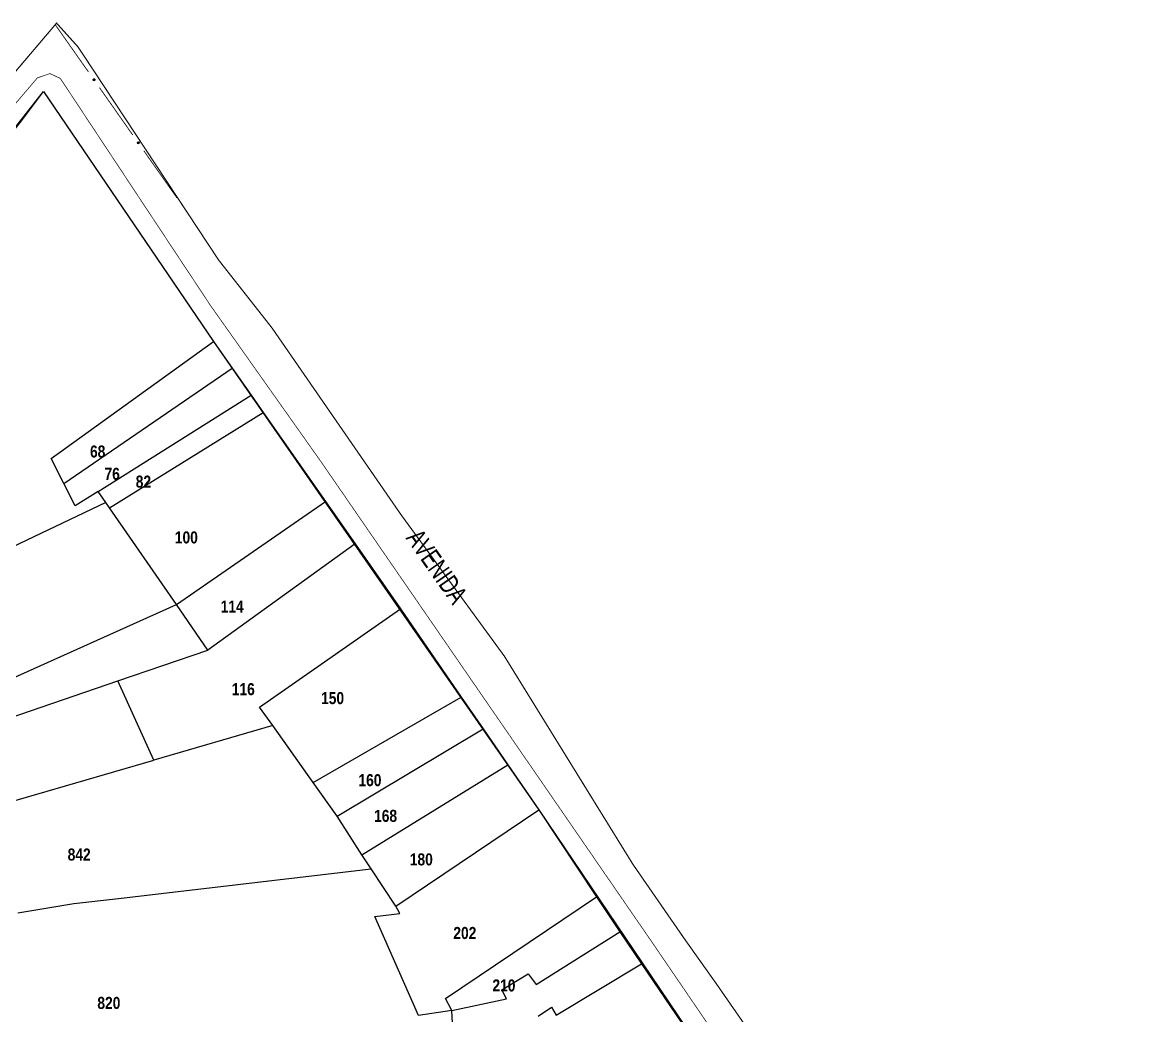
# Model space of a CAD drawing. Extents: x 200120 to 201962, y 4837541 to 4839252.
# Drawn here: x 200840.5 to 201071.2, y 4839045.8 to 4839252.3 of the extents above; entities that cross this region are included whole.
import ezdxf
from ezdxf.enums import TextEntityAlignment as Align

# ---------------------------------------------------------------- set-up
doc = ezdxf.new("R2010")
doc.units = 0
doc.header["$LTSCALE"] = 3
doc.header["$MEASUREMENT"] = 0
for name, color, linetype in [('CD-MALHA-LOTES', 40, 'CONTINUOUS'), ('LM-LIM-SETOR-FISCAL', 7, 'CONTINUOUS'), ('RU-QUADRAS', 210, 'CONTINUOUS'), ('SV-EIXO-RUA-PAV', 20, 'CONTINUOUS'), ('SV-RUA-PAVIM-S-GUIA-C-GUIA', 7, 'CONTINUOUS'), ('SV-TXT-RUA-PAV-S-GUIA-C-GUIA', 7, 'CONTINUOUS'), ('Th_NmrPort', 1, 'CONTINUOUS')]:
    doc.layers.add(name, color=color, linetype=linetype)
doc.styles.add('ARIAL', font='ARIAL.TTF')
doc.styles.get("Standard").update_dxf_attribs({"font": 'swisscbo.ttf'})
doc.linetypes.add('Limite', pattern='A,20,-3,[130,ltypeshp.shx,S=6.35,R=0,X=0,Y=0],-3,20', length=46)

msp = doc.modelspace()

# ---------------------------------------------------------------- linework, layer by layer
at = {"layer": 'CD-MALHA-LOTES'}
for p, q in [((200840.6, 4839232.08), (200844.92, 4839237.9)), ((200844.92, 4839237.9), (200880.28, 4839185.92)), ((200797.22, 4839177.09), (200840.6, 4839232.08)), ((200846.55, 4839161.62), (200880.28, 4839185.92)), ((200880.28, 4839185.92), (200884.11, 4839180.43)), ((200849.17, 4839156.46), (200884.11, 4839180.43)), ((200884.11, 4839180.43), (200888.04, 4839174.81)), ((200856.29, 4839154.8), (200888.04, 4839174.81)), ((200888.04, 4839174.81), (200890.57, 4839171.19)), ((200858.65, 4839151.39), (200890.57, 4839171.19)), ((200890.57, 4839171.19), (200903.51, 4839152.69)), ((200849.17, 4839156.46), (200846.55, 4839161.62)), ((200851.53, 4839151.8), (200849.17, 4839156.46)), ((200856.29, 4839154.8), (200851.53, 4839151.8)), ((200857.89, 4839152.49), (200856.29, 4839154.8)), ((200857.89, 4839152.49), (200810.94, 4839130.15)), ((200858.65, 4839151.39), (200857.89, 4839152.49)), ((200872.55, 4839131.3), (200858.65, 4839151.39)), ((200872.55, 4839131.3), (200903.51, 4839152.69)), ((200903.51, 4839152.69), (200909.64, 4839143.91)), ((200909.64, 4839143.91), (200879.08, 4839121.8)), ((200909.64, 4839143.91), (200919.1, 4839130.39)), ((200818.17, 4839106.9), (200872.55, 4839131.3)), ((200879.08, 4839121.8), (200872.55, 4839131.3)), ((200889.77, 4839109.92), (200919.1, 4839130.39)), ((200919.1, 4839130.39), (200931.69, 4839112.06)), ((200860.37, 4839115.39), (200879.08, 4839121.8)), ((200819.53, 4839101.4), (200860.37, 4839115.39)), ((200867.88, 4839098.95), (200860.37, 4839115.39)), ((200900.97, 4839094.28), (200931.69, 4839112.06)), ((200931.69, 4839112.06), (200936.24, 4839105.43)), ((200892.54, 4839106.12), (200889.77, 4839109.92)), ((200892.54, 4839106.12), (200867.88, 4839098.95)), ((200900.97, 4839094.28), (200892.54, 4839106.12)), ((200905.91, 4839087.32), (200936.24, 4839105.43)), ((200936.24, 4839105.43), (200941.37, 4839097.96)), ((200823.35, 4839085.99), (200867.88, 4839098.95)), ((200911.09, 4839079.26), (200941.37, 4839097.96)), ((200941.37, 4839097.96), (200947.79, 4839088.62)), ((200905.91, 4839087.32), (200900.97, 4839094.28)), ((200918.12, 4839068.6), (200947.79, 4839088.62)), ((200947.79, 4839088.62), (200959.8, 4839070.54)), ((200911.09, 4839079.26), (200905.91, 4839087.32)), ((200912.99, 4839076.32), (200911.09, 4839079.26)), ((200860.5, 4839070.2), (200912.99, 4839076.32)), ((200918.12, 4839068.6), (200912.99, 4839076.32)), ((200851.23, 4839069.12), (200860.5, 4839070.2)), ((200928.4, 4839049.39), (200959.8, 4839070.54)), ((200959.8, 4839070.54), (200964.62, 4839063.29)), ((200839.64, 4839067.24), (200851.23, 4839069.12)), ((200918.94, 4839067.09), (200918.12, 4839068.6)), ((200913.77, 4839066.46), (200918.94, 4839067.09)), ((200922.84, 4839045.88), (200913.77, 4839066.46)), ((200947.24, 4839052.33), (200964.62, 4839063.29)), ((200964.62, 4839063.29), (200969.14, 4839056.64)), ((200951.43, 4839045.91), (200969.14, 4839056.64)), ((200969.14, 4839056.64), (200983.76, 4839035.14)), ((200940.16, 4839051.18), (200945.63, 4839054.51)), ((200945.63, 4839054.51), (200947.24, 4839052.33)), ((200929.77, 4839046.94), (200928.4, 4839049.39)), ((200929.77, 4839046.94), (200941.08, 4839049.34)), ((200941.08, 4839049.34), (200940.16, 4839051.18)), ((200929.77, 4839046.94), (200922.84, 4839045.88)), ((200930.24, 4839038.29), (200929.77, 4839046.94)), ((200947.7, 4839045.74), (200950.43, 4839047.62)), ((200950.43, 4839047.62), (200951.43, 4839045.91))]:
    msp.add_line(p, q, dxfattribs=at)
at = {"layer": 'LM-LIM-SETOR-FISCAL', "linetype": 'Limite', "ltscale": 0.1, "const_width": 0.25}
msp.add_lwpolyline([(200521.68, 4838964.61), (200553.29, 4838981.96), (200564.39, 4838989.22), (200672.3, 4839059.61), (200684.22, 4839067.5), (200707.64, 4839083.14), (200717.52, 4839092.05), (200737.08, 4839117.29), (200754.26, 4839139.21), (200778.49, 4839169.85), (200794.49, 4839189.47), (200847.66, 4839252.11), (200852.14, 4839247.13), (200881.33, 4839202.85), (200892.4, 4839188.76), (200919.25, 4839149.87), (200940.67, 4839120.53), (200967.35, 4839077.3), (200978.06, 4839061.8), (200984.9, 4839052.16), (201020.3, 4839001.09), (201061.47, 4838944.21), (201080.55, 4838915.14)], dxfattribs=at)
at = {"layer": 'RU-QUADRAS', "color": 6, "linetype": 'Continuous'}
msp.add_lwpolyline([(200797.22, 4839177.09), (200844.92, 4839237.9), (200880.28, 4839185.92), (200947.79, 4839088.62), (201001.66, 4839008.83)], dxfattribs=at)
at = {"layer": 'SV-EIXO-RUA-PAV', "const_width": 0.18}
for points in [[(200847.38, 4839251.78), (200854.28, 4839241.96)], [(200856.58, 4839238.69), (200863.47, 4839228.87)], [(200865.77, 4839225.59), (200872.67, 4839215.77)]]:
    msp.add_lwpolyline(points, dxfattribs=at)
at = {"layer": 'SV-EIXO-RUA-PAV'}
for points in [[(200855.43, 4839240.5), (200855.48, 4839240.5), (200855.52, 4839240.48), (200855.55, 4839240.46), (200855.57, 4839240.43), (200855.59, 4839240.4), (200855.6, 4839240.36), (200855.61, 4839240.32), (200855.6, 4839240.28), (200855.58, 4839240.24), (200855.56, 4839240.21), (200855.53, 4839240.18), (200855.5, 4839240.17), (200855.46, 4839240.15), (200855.42, 4839240.15), (200855.37, 4839240.16), (200855.33, 4839240.18), (200855.31, 4839240.2), (200855.28, 4839240.23), (200855.27, 4839240.26), (200855.25, 4839240.29), (200855.25, 4839240.33), (200855.26, 4839240.38), (200855.28, 4839240.42), (200855.3, 4839240.45), (200855.33, 4839240.47), (200855.36, 4839240.49), (200855.39, 4839240.5), (200855.43, 4839240.5)], [(200864.63, 4839227.41), (200864.68, 4839227.4), (200864.72, 4839227.39), (200864.75, 4839227.36), (200864.77, 4839227.34), (200864.79, 4839227.31), (200864.8, 4839227.27), (200864.8, 4839227.23), (200864.79, 4839227.18), (200864.77, 4839227.14), (200864.75, 4839227.11), (200864.73, 4839227.09), (200864.7, 4839227.07), (200864.66, 4839227.06), (200864.62, 4839227.06), (200864.57, 4839227.07), (200864.53, 4839227.08), (200864.5, 4839227.11), (200864.48, 4839227.13), (200864.46, 4839227.17), (200864.45, 4839227.2), (200864.45, 4839227.24), (200864.46, 4839227.29), (200864.47, 4839227.33), (200864.5, 4839227.36), (200864.52, 4839227.38), (200864.55, 4839227.4), (200864.59, 4839227.41), (200864.63, 4839227.41)]]:
    msp.add_lwpolyline(points, close=True, dxfattribs=at)
for points in [[(200855.25, 4839240.33), (200855.42, 4839240.15)], [(200855.25, 4839240.29), (200855.37, 4839240.16)], [(200855.26, 4839240.38), (200855.46, 4839240.15)], [(200855.26, 4839240.36), (200855.44, 4839240.16)], [(200855.26, 4839240.31), (200855.39, 4839240.16)], [(200855.26, 4839240.27), (200855.35, 4839240.17)], [(200855.27, 4839240.4), (200855.48, 4839240.16)], [(200855.27, 4839240.26), (200855.33, 4839240.18)], [(200855.28, 4839240.42), (200855.5, 4839240.17)], [(200855.29, 4839240.43), (200855.51, 4839240.18)], [(200855.3, 4839240.45), (200855.53, 4839240.18)], [(200855.31, 4839240.46), (200855.54, 4839240.19)], [(200855.33, 4839240.47), (200855.56, 4839240.21)], [(200855.35, 4839240.48), (200855.57, 4839240.23)], [(200855.36, 4839240.49), (200855.58, 4839240.24)], [(200855.38, 4839240.49), (200855.59, 4839240.26)], [(200855.39, 4839240.5), (200855.6, 4839240.28)], [(200855.41, 4839240.5), (200855.6, 4839240.3)], [(200855.43, 4839240.5), (200855.61, 4839240.32)], [(200855.46, 4839240.5), (200855.6, 4839240.35)], [(200855.48, 4839240.5), (200855.6, 4839240.36)], [(200855.51, 4839240.49), (200855.59, 4839240.39)], [(200855.52, 4839240.48), (200855.59, 4839240.4)], [(200864.45, 4839227.26), (200864.64, 4839227.06)], [(200864.45, 4839227.24), (200864.62, 4839227.06)], [(200864.45, 4839227.22), (200864.59, 4839227.07)], [(200864.45, 4839227.2), (200864.57, 4839227.07)], [(200864.46, 4839227.31), (200864.67, 4839227.07)], [(200864.46, 4839227.29), (200864.66, 4839227.06)], [(200864.46, 4839227.18), (200864.55, 4839227.08)], [(200864.46, 4839227.17), (200864.53, 4839227.08)], [(200864.47, 4839227.33), (200864.7, 4839227.07)], [(200864.48, 4839227.34), (200864.71, 4839227.08)], [(200864.5, 4839227.36), (200864.73, 4839227.09)], [(200864.51, 4839227.37), (200864.74, 4839227.1)], [(200864.52, 4839227.38), (200864.75, 4839227.11)], [(200864.54, 4839227.39), (200864.76, 4839227.13)], [(200864.55, 4839227.4), (200864.77, 4839227.14)], [(200864.57, 4839227.4), (200864.78, 4839227.17)], [(200864.59, 4839227.41), (200864.79, 4839227.18)], [(200864.61, 4839227.41), (200864.79, 4839227.21)], [(200864.63, 4839227.41), (200864.8, 4839227.23)], [(200864.66, 4839227.41), (200864.79, 4839227.26)], [(200864.68, 4839227.4), (200864.8, 4839227.27)], [(200864.7, 4839227.39), (200864.79, 4839227.3)], [(200864.72, 4839227.39), (200864.79, 4839227.31)]]:
    msp.add_lwpolyline(points, dxfattribs=at)
at = {"layer": 'SV-RUA-PAVIM-S-GUIA-C-GUIA', "const_width": 0.15}
for points in [[(200838.59, 4839234.76), (200843.68, 4839240.74)], [(200843.68, 4839240.74), (200846.3, 4839241.62)], [(200846.3, 4839241.62), (200848.43, 4839240.62)], [(200848.43, 4839240.62), (200879.63, 4839193.41)], [(200879.63, 4839193.41), (200902.54, 4839161.01), (200971, 4839061.58), (201005.27, 4839011.33)]]:
    msp.add_lwpolyline(points, dxfattribs=at)

# ---------------------------------------------------------------- texts
at = {"layer": 'SV-TXT-RUA-PAV-S-GUIA-C-GUIA', "style": 'ARIAL', "width": 0.7}
msp.add_text('AVENIDA', height=4, rotation=305, dxfattribs=at).set_placement((200920.09, 4839145.07))
at = {"layer": 'Th_NmrPort', "color": 1}
for s, p in [('68', (200854.6, 4839163.08)), ('76', (200857.61, 4839158.44)), ('82', (200864.1, 4839156.82)), ('100', (200872.22, 4839145.23)), ('114', (200881.73, 4839130.85)), ('116', (200884.04, 4839113.69)), ('150', (200902.59, 4839111.84)), ('160', (200910.35, 4839094.78)), ('168', (200913.6, 4839087.36)), ('842', (200849.96, 4839079.33)), ('180', (200921.02, 4839078.32)), ('202', (200930.06, 4839063.02)), ('210', (200938.18, 4839052.12)), ('820', (200856.13, 4839048.49))]:
    msp.add_text(s, height=2.5, dxfattribs=at).set_placement(p, align=Align.MIDDLE_LEFT)

doc.saveas('drawing.dxf')
